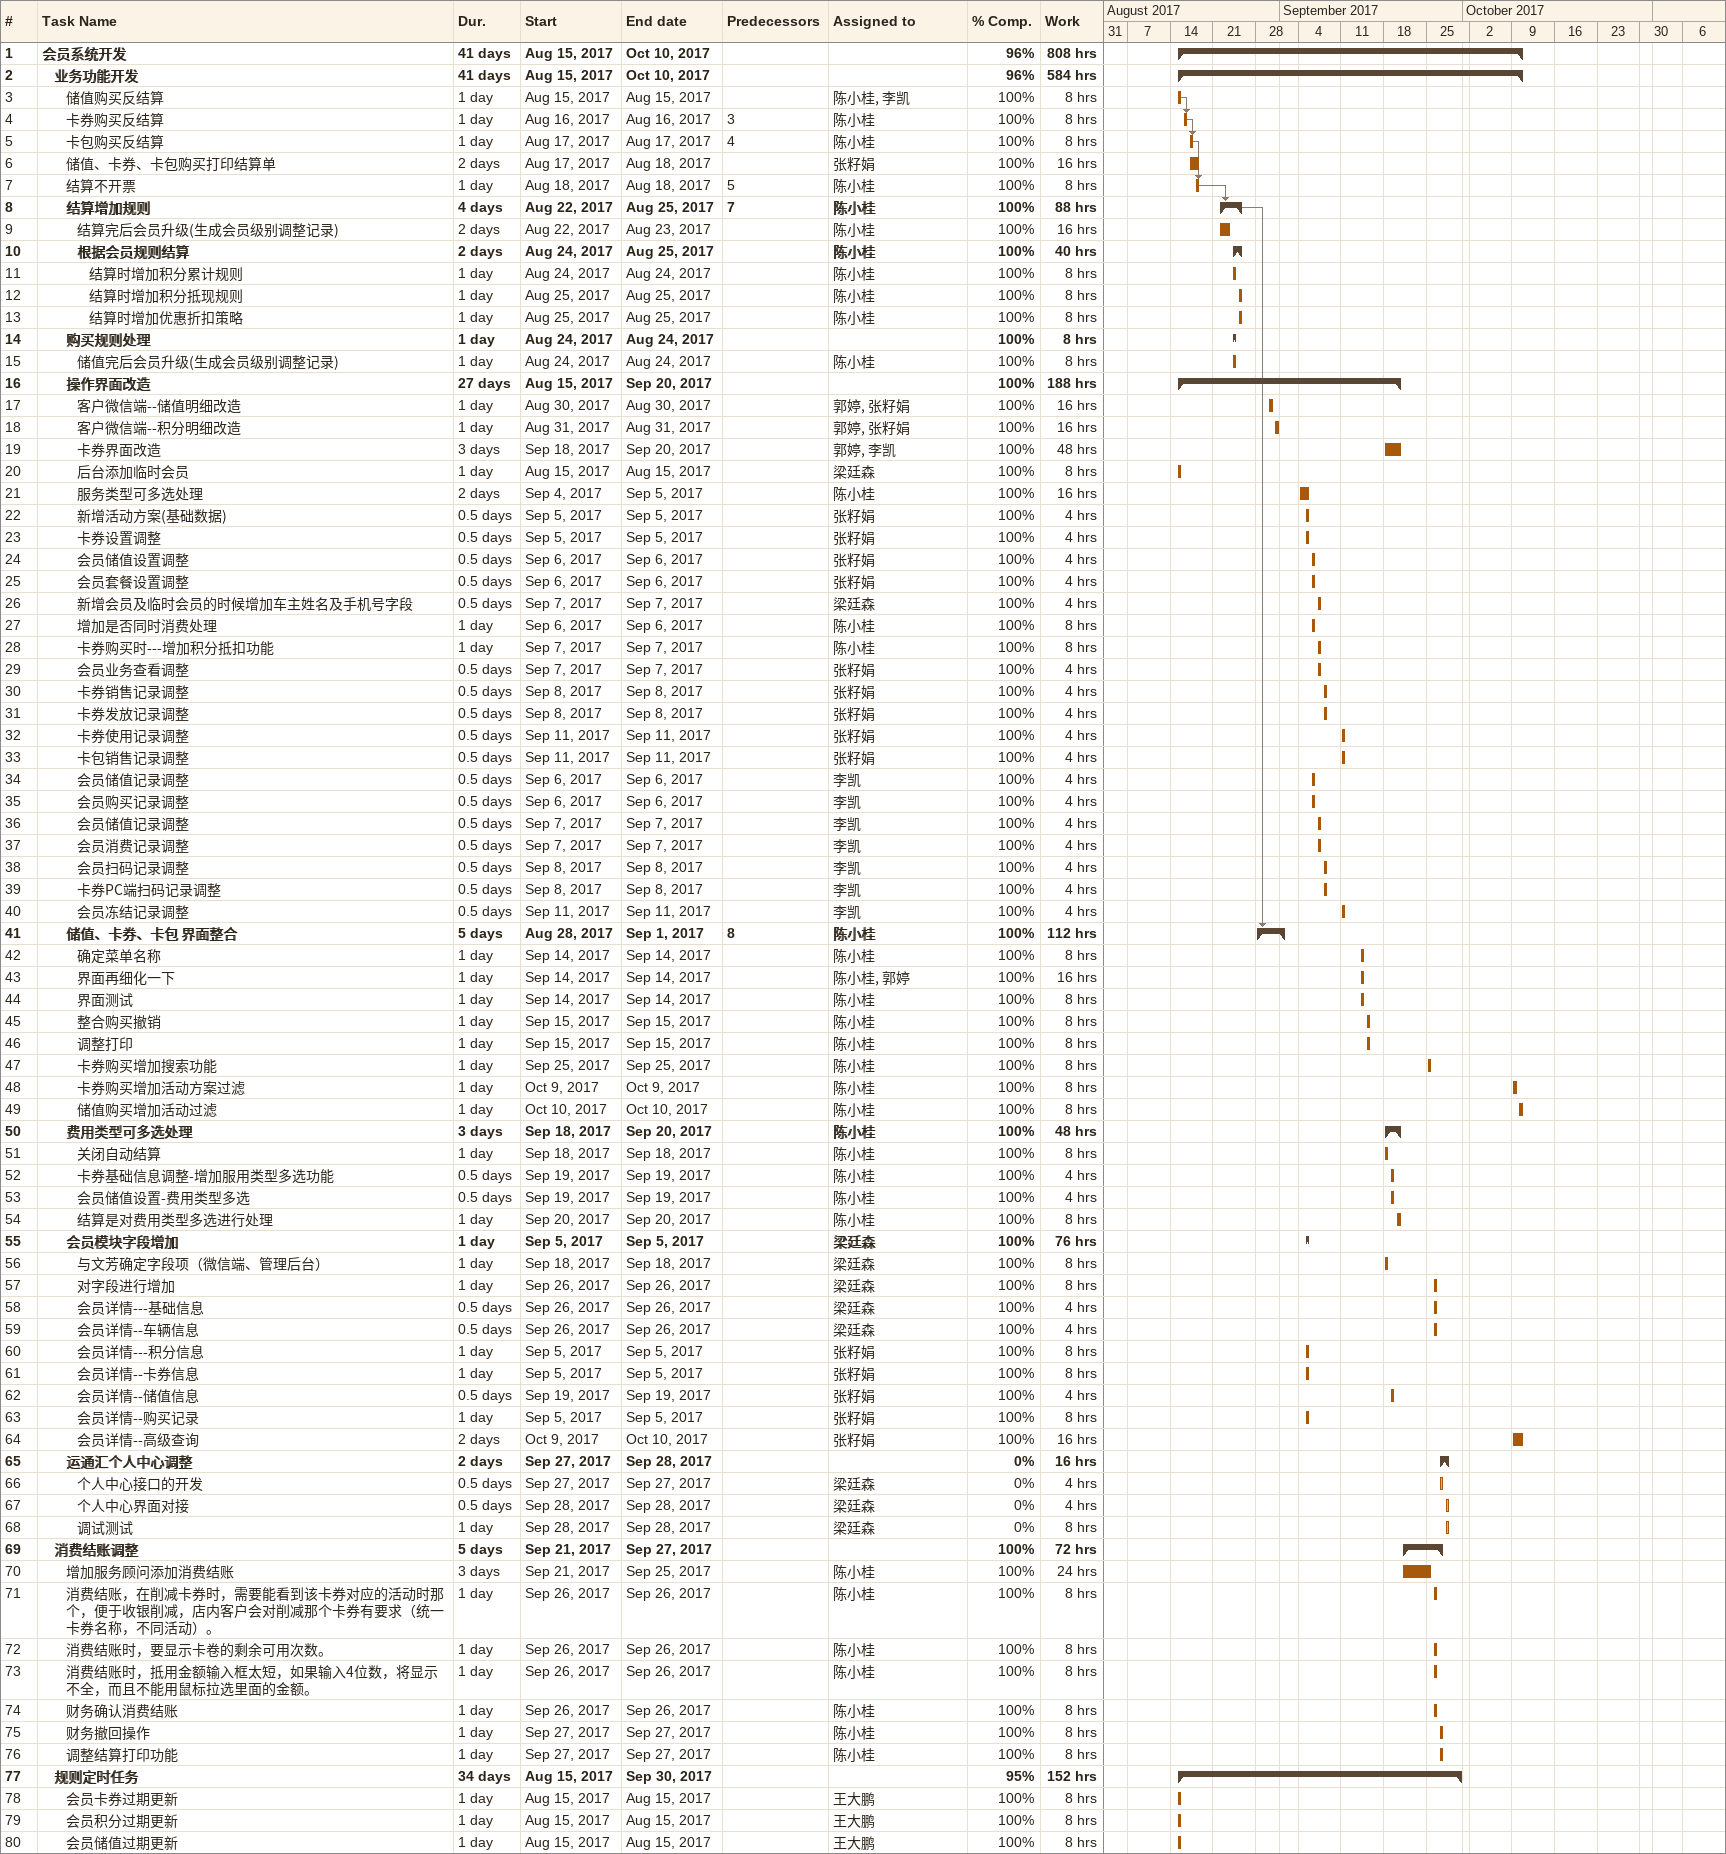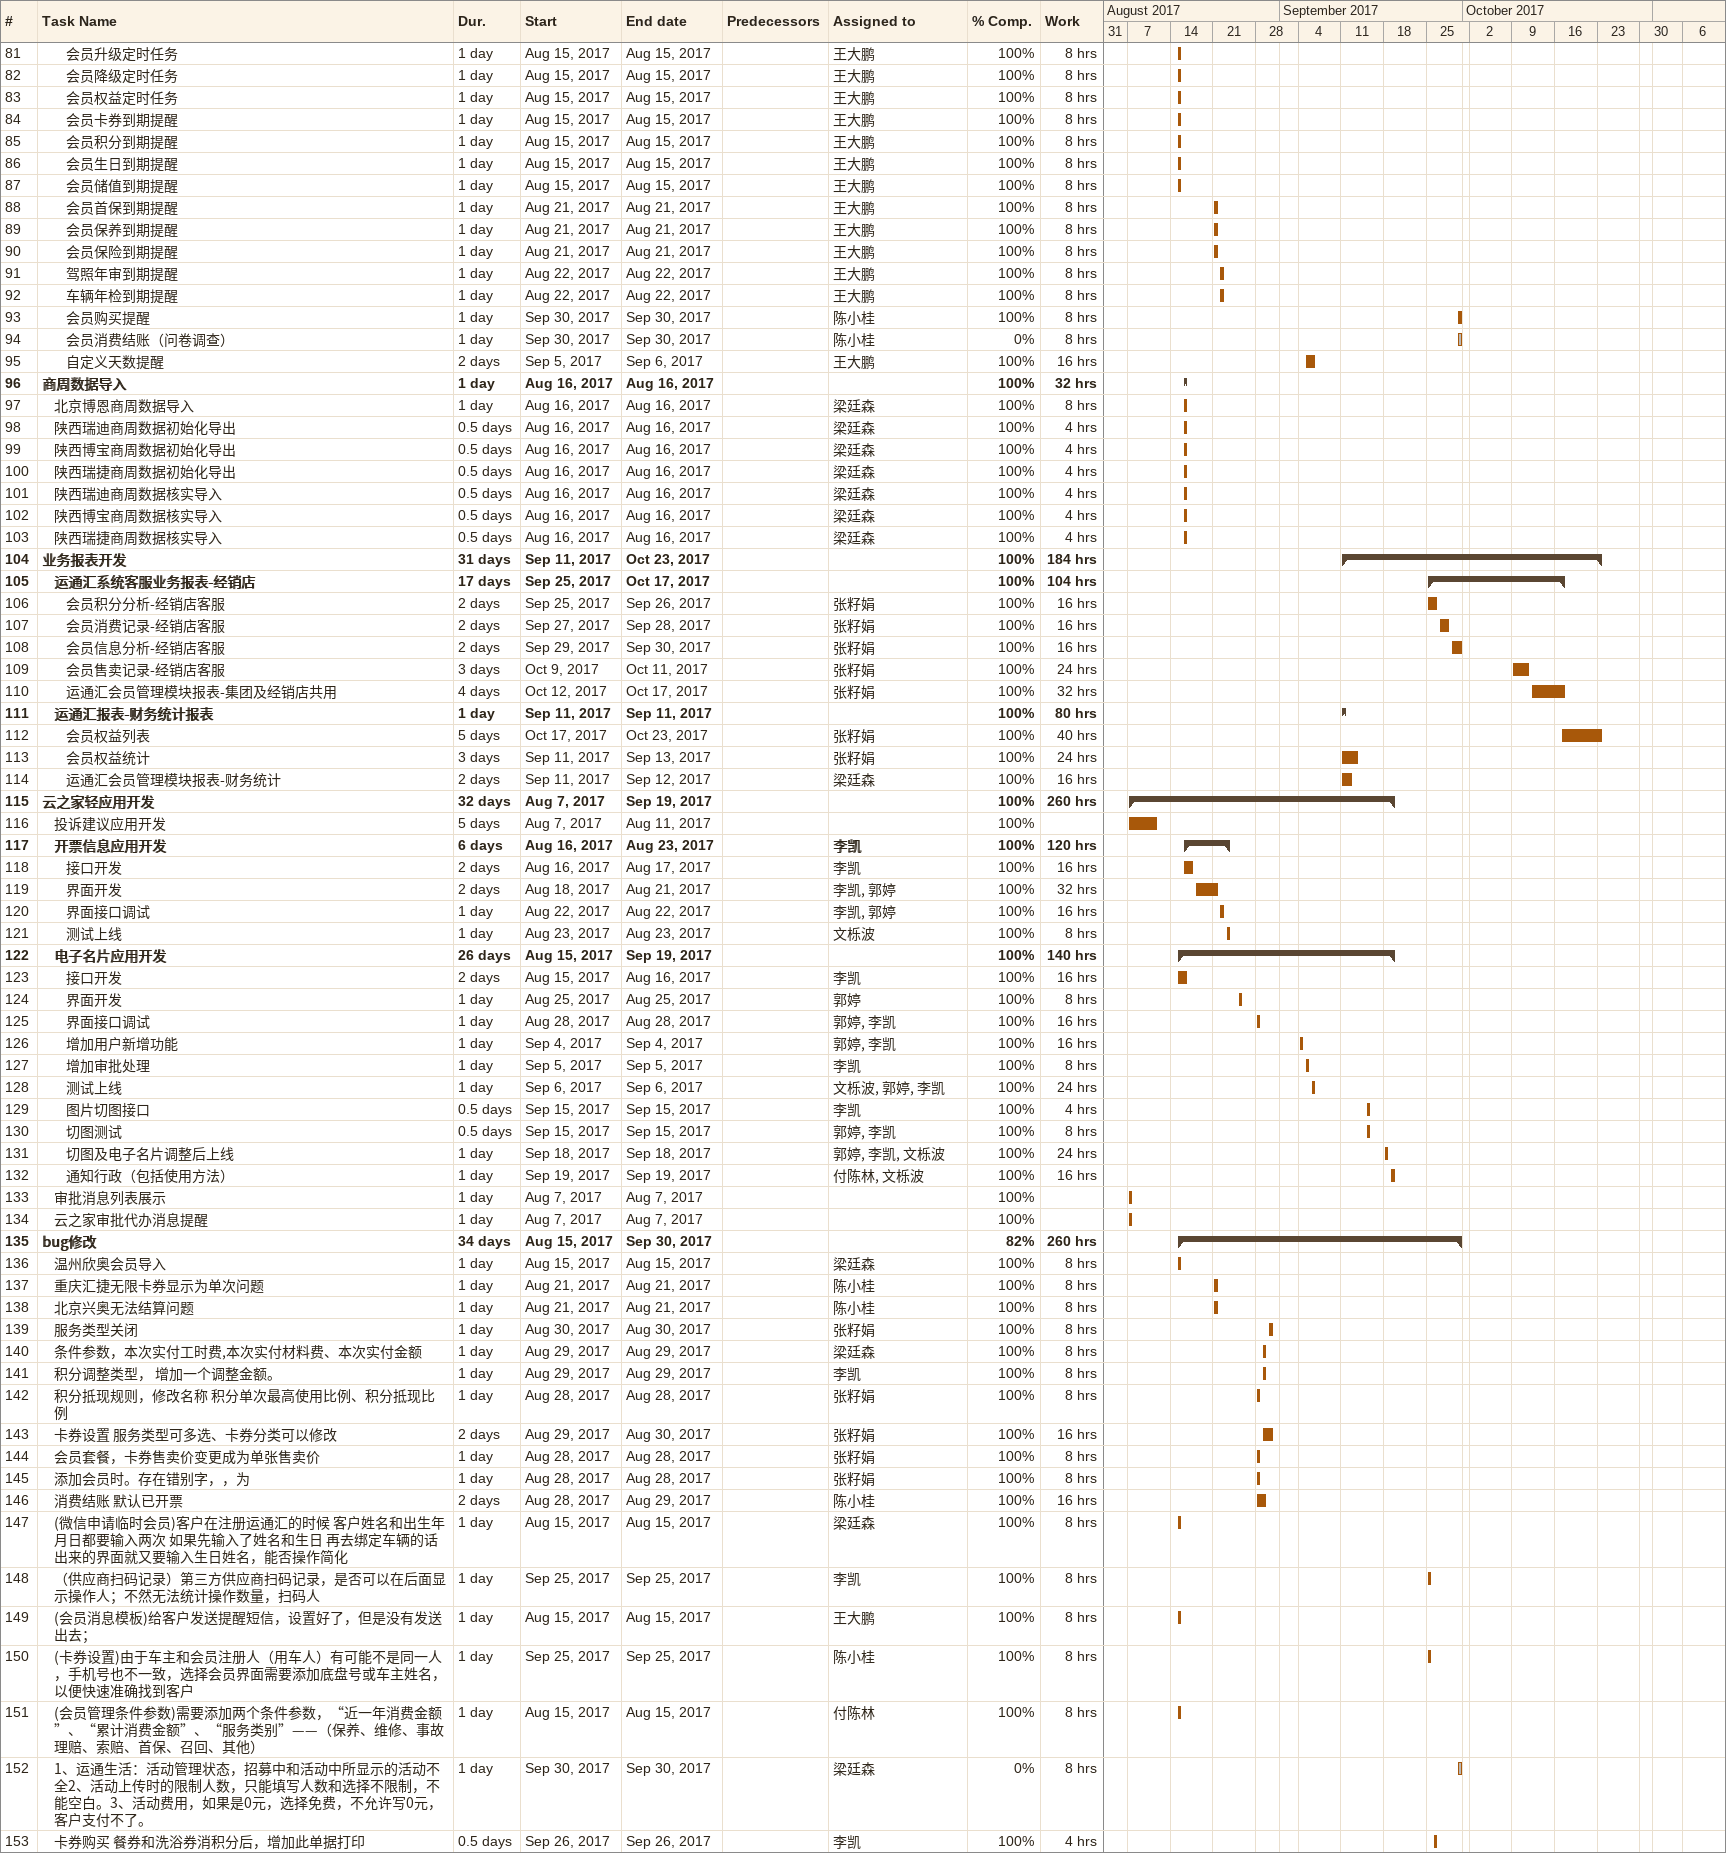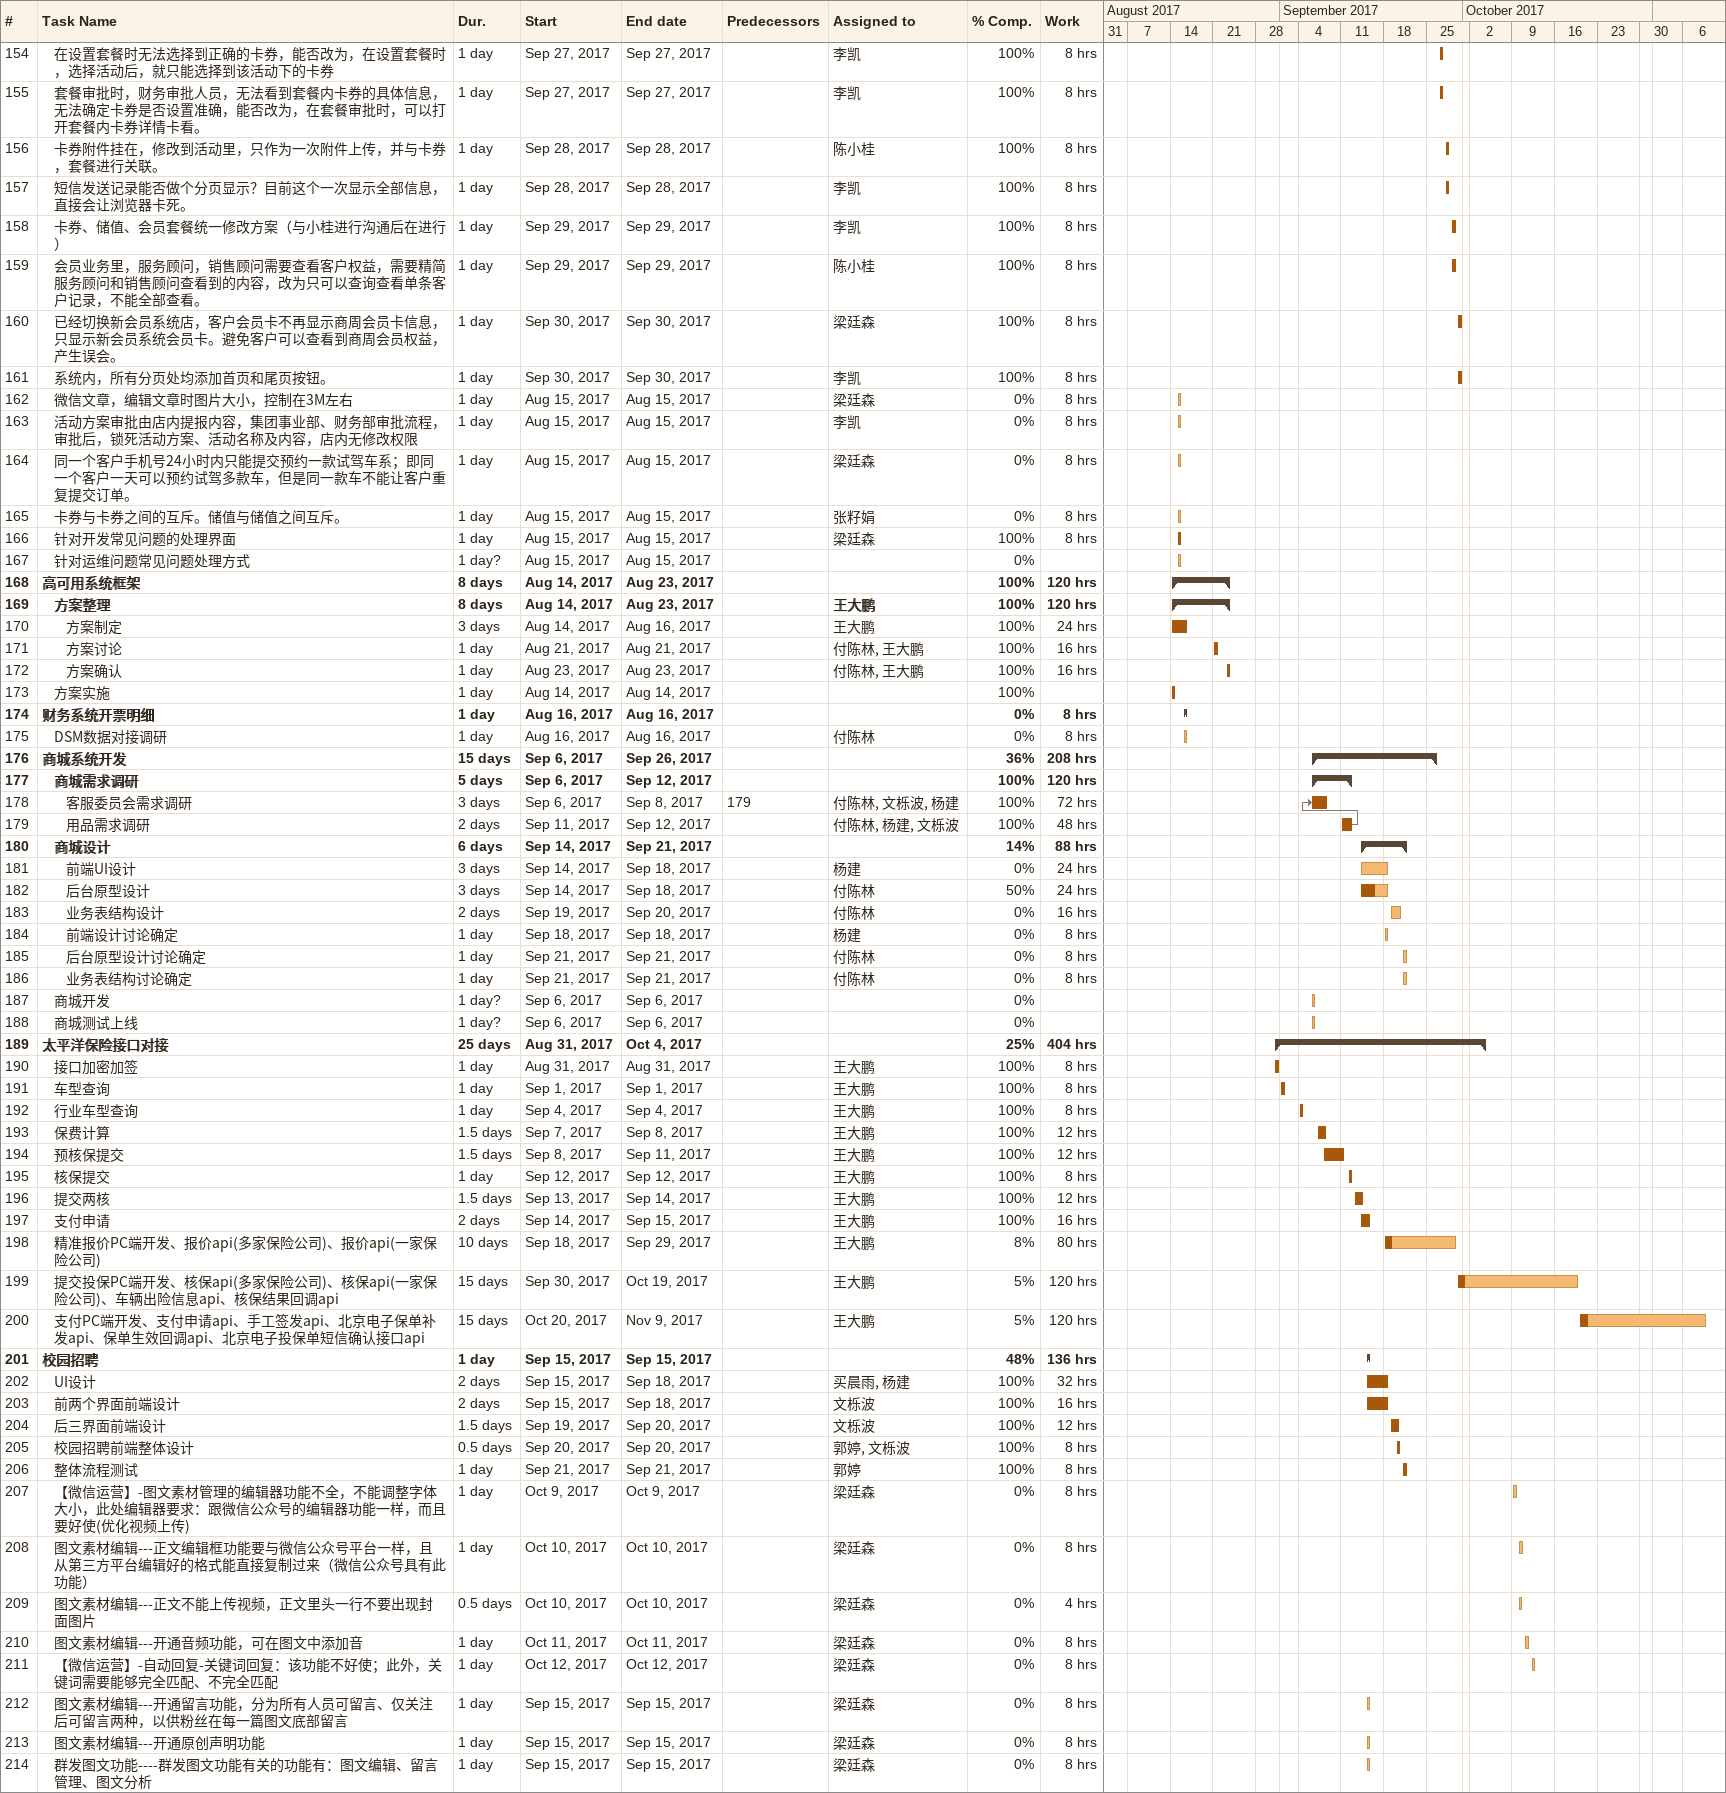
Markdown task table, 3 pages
| ID | Level | Task | Duration | Start | Finish | Predecessors | Resources | % complete | Work (h) |
|---|---|---|---|---|---|---|---|---|---|
| 1 | 1 | **会员系统开发** | 41d | 2017-08-15 | 2017-10-10 |  |  | 96 | 808 |
| 2 | 2 | **业务功能开发** | 41d | 2017-08-15 | 2017-10-10 |  |  | 96 | 584 |
| 3 | 3 | 储值购买反结算 | 1d | 2017-08-15 | 2017-08-15 |  | 陈小桂, 李凯 | 100 | 8 |
| 4 | 3 | 卡券购买反结算 | 1d | 2017-08-16 | 2017-08-16 | 3 | 陈小桂 | 100 | 8 |
| 5 | 3 | 卡包购买反结算 | 1d | 2017-08-17 | 2017-08-17 | 4 | 陈小桂 | 100 | 8 |
| 6 | 3 | 储值、卡券、卡包购买打印结算单 | 2d | 2017-08-17 | 2017-08-18 |  | 张籽娟 | 100 | 16 |
| 7 | 3 | 结算不开票 | 1d | 2017-08-18 | 2017-08-18 | 5 | 陈小桂 | 100 | 8 |
| 8 | 3 | **结算增加规则** | 4d | 2017-08-22 | 2017-08-25 | 7 | 陈小桂 | 100 | 88 |
| 9 | 4 | 结算完后会员升级(生成会员级别调整记录) | 2d | 2017-08-22 | 2017-08-23 |  | 陈小桂 | 100 | 16 |
| 10 | 4 | **根据会员规则结算** | 2d | 2017-08-24 | 2017-08-25 |  | 陈小桂 | 100 | 40 |
| 11 | 5 | 结算时增加积分累计规则 | 1d | 2017-08-24 | 2017-08-24 |  | 陈小桂 | 100 | 8 |
| 12 | 5 | 结算时增加积分抵现规则 | 1d | 2017-08-25 | 2017-08-25 |  | 陈小桂 | 100 | 8 |
| 13 | 5 | 结算时增加优惠折扣策略 | 1d | 2017-08-25 | 2017-08-25 |  | 陈小桂 | 100 | 8 |
| 14 | 3 | **购买规则处理** | 1d | 2017-08-24 | 2017-08-24 |  |  | 100 | 8 |
| 15 | 4 | 储值完后会员升级(生成会员级别调整记录) | 1d | 2017-08-24 | 2017-08-24 |  | 陈小桂 | 100 | 8 |
| 16 | 3 | **操作界面改造** | 27d | 2017-08-15 | 2017-09-20 |  |  | 100 | 188 |
| 17 | 4 | 客户微信端--储值明细改造 | 1d | 2017-08-30 | 2017-08-30 |  | 郭婷, 张籽娟 | 100 | 16 |
| 18 | 4 | 客户微信端--积分明细改造 | 1d | 2017-08-31 | 2017-08-31 |  | 郭婷, 张籽娟 | 100 | 16 |
| 19 | 4 | 卡券界面改造 | 3d | 2017-09-18 | 2017-09-20 |  | 郭婷, 李凯 | 100 | 48 |
| 20 | 4 | 后台添加临时会员 | 1d | 2017-08-15 | 2017-08-15 |  | 梁廷森 | 100 | 8 |
| 21 | 4 | 服务类型可多选处理 | 2d | 2017-09-04 | 2017-09-05 |  | 陈小桂 | 100 | 16 |
| 22 | 4 | 新增活动方案(基础数据) | 0.5d | 2017-09-05 | 2017-09-05 |  | 张籽娟 | 100 | 4 |
| 23 | 4 | 卡券设置调整 | 0.5d | 2017-09-05 | 2017-09-05 |  | 张籽娟 | 100 | 4 |
| 24 | 4 | 会员储值设置调整 | 0.5d | 2017-09-06 | 2017-09-06 |  | 张籽娟 | 100 | 4 |
| 25 | 4 | 会员套餐设置调整 | 0.5d | 2017-09-06 | 2017-09-06 |  | 张籽娟 | 100 | 4 |
| 26 | 4 | 新增会员及临时会员的时候增加车主姓名及手机号字段 | 0.5d | 2017-09-07 | 2017-09-07 |  | 梁廷森 | 100 | 4 |
| 27 | 4 | 增加是否同时消费处理 | 1d | 2017-09-06 | 2017-09-06 |  | 陈小桂 | 100 | 8 |
| 28 | 4 | 卡券购买时---增加积分抵扣功能 | 1d | 2017-09-07 | 2017-09-07 |  | 陈小桂 | 100 | 8 |
| 29 | 4 | 会员业务查看调整 | 0.5d | 2017-09-07 | 2017-09-07 |  | 张籽娟 | 100 | 4 |
| 30 | 4 | 卡券销售记录调整 | 0.5d | 2017-09-08 | 2017-09-08 |  | 张籽娟 | 100 | 4 |
| 31 | 4 | 卡券发放记录调整 | 0.5d | 2017-09-08 | 2017-09-08 |  | 张籽娟 | 100 | 4 |
| 32 | 4 | 卡券使用记录调整 | 0.5d | 2017-09-11 | 2017-09-11 |  | 张籽娟 | 100 | 4 |
| 33 | 4 | 卡包销售记录调整 | 0.5d | 2017-09-11 | 2017-09-11 |  | 张籽娟 | 100 | 4 |
| 34 | 4 | 会员储值记录调整 | 0.5d | 2017-09-06 | 2017-09-06 |  | 李凯 | 100 | 4 |
| 35 | 4 | 会员购买记录调整 | 0.5d | 2017-09-06 | 2017-09-06 |  | 李凯 | 100 | 4 |
| 36 | 4 | 会员储值记录调整 | 0.5d | 2017-09-07 | 2017-09-07 |  | 李凯 | 100 | 4 |
| 37 | 4 | 会员消费记录调整 | 0.5d | 2017-09-07 | 2017-09-07 |  | 李凯 | 100 | 4 |
| 38 | 4 | 会员扫码记录调整 | 0.5d | 2017-09-08 | 2017-09-08 |  | 李凯 | 100 | 4 |
| 39 | 4 | 卡券PC端扫码记录调整 | 0.5d | 2017-09-08 | 2017-09-08 |  | 李凯 | 100 | 4 |
| 40 | 4 | 会员冻结记录调整 | 0.5d | 2017-09-11 | 2017-09-11 |  | 李凯 | 100 | 4 |
| 41 | 3 | **储值、卡券、卡包 界面整合** | 5d | 2017-08-28 | 2017-09-01 | 8 | 陈小桂 | 100 | 112 |
| 42 | 4 | 确定菜单名称 | 1d | 2017-09-14 | 2017-09-14 |  | 陈小桂 | 100 | 8 |
| 43 | 4 | 界面再细化一下 | 1d | 2017-09-14 | 2017-09-14 |  | 陈小桂, 郭婷 | 100 | 16 |
| 44 | 4 | 界面测试 | 1d | 2017-09-14 | 2017-09-14 |  | 陈小桂 | 100 | 8 |
| 45 | 4 | 整合购买撤销 | 1d | 2017-09-15 | 2017-09-15 |  | 陈小桂 | 100 | 8 |
| 46 | 4 | 调整打印 | 1d | 2017-09-15 | 2017-09-15 |  | 陈小桂 | 100 | 8 |
| 47 | 4 | 卡券购买增加搜索功能 | 1d | 2017-09-25 | 2017-09-25 |  | 陈小桂 | 100 | 8 |
| 48 | 4 | 卡券购买增加活动方案过滤 | 1d | 2017-10-09 | 2017-10-09 |  | 陈小桂 | 100 | 8 |
| 49 | 4 | 储值购买增加活动过滤 | 1d | 2017-10-10 | 2017-10-10 |  | 陈小桂 | 100 | 8 |
| 50 | 3 | **费用类型可多选处理** | 3d | 2017-09-18 | 2017-09-20 |  | 陈小桂 | 100 | 48 |
| 51 | 4 | 关闭自动结算 | 1d | 2017-09-18 | 2017-09-18 |  | 陈小桂 | 100 | 8 |
| 52 | 4 | 卡券基础信息调整-增加服用类型多选功能 | 0.5d | 2017-09-19 | 2017-09-19 |  | 陈小桂 | 100 | 4 |
| 53 | 4 | 会员储值设置-费用类型多选 | 0.5d | 2017-09-19 | 2017-09-19 |  | 陈小桂 | 100 | 4 |
| 54 | 4 | 结算是对费用类型多选进行处理 | 1d | 2017-09-20 | 2017-09-20 |  | 陈小桂 | 100 | 8 |
| 55 | 3 | **会员模块字段增加** | 1d | 2017-09-05 | 2017-09-05 |  | 梁廷森 | 100 | 76 |
| 56 | 4 | 与文芳确定字段项（微信端、管理后台） | 1d | 2017-09-18 | 2017-09-18 |  | 梁廷森 | 100 | 8 |
| 57 | 4 | 对字段进行增加 | 1d | 2017-09-26 | 2017-09-26 |  | 梁廷森 | 100 | 8 |
| 58 | 4 | 会员详情---基础信息 | 0.5d | 2017-09-26 | 2017-09-26 |  | 梁廷森 | 100 | 4 |
| 59 | 4 | 会员详情--车辆信息 | 0.5d | 2017-09-26 | 2017-09-26 |  | 梁廷森 | 100 | 4 |
| 60 | 4 | 会员详情---积分信息 | 1d | 2017-09-05 | 2017-09-05 |  | 张籽娟 | 100 | 8 |
| 61 | 4 | 会员详情--卡券信息 | 1d | 2017-09-05 | 2017-09-05 |  | 张籽娟 | 100 | 8 |
| 62 | 4 | 会员详情--储值信息 | 0.5d | 2017-09-19 | 2017-09-19 |  | 张籽娟 | 100 | 4 |
| 63 | 4 | 会员详情--购买记录 | 1d | 2017-09-05 | 2017-09-05 |  | 张籽娟 | 100 | 8 |
| 64 | 4 | 会员详情--高级查询 | 2d | 2017-10-09 | 2017-10-10 |  | 张籽娟 | 100 | 16 |
| 65 | 3 | **运通汇个人中心调整** | 2d | 2017-09-27 | 2017-09-28 |  |  | 0 | 16 |
| 66 | 4 | 个人中心接口的开发 | 0.5d | 2017-09-27 | 2017-09-27 |  | 梁廷森 | 0 | 4 |
| 67 | 4 | 个人中心界面对接 | 0.5d | 2017-09-28 | 2017-09-28 |  | 梁廷森 | 0 | 4 |
| 68 | 4 | 调试测试 | 1d | 2017-09-28 | 2017-09-28 |  | 梁廷森 | 0 | 8 |
| 69 | 2 | **消费结账调整** | 5d | 2017-09-21 | 2017-09-27 |  |  | 100 | 72 |
| 70 | 3 | 增加服务顾问添加消费结账 | 3d | 2017-09-21 | 2017-09-25 |  | 陈小桂 | 100 | 24 |
| 71 | 3 | 消费结账，在削减卡券时，需要能看到该卡券对应的活动时那个，便于收银削减，店内客户会对削减那个卡券有要求（统一卡券名称，不同活动）。 | 1d | 2017-09-26 | 2017-09-26 |  | 陈小桂 | 100 | 8 |
| 72 | 3 | 消费结账时，要显示卡卷的剩余可用次数。 | 1d | 2017-09-26 | 2017-09-26 |  | 陈小桂 | 100 | 8 |
| 73 | 3 | 消费结账时，抵用金额输入框太短，如果输入4位数，将显示不全，而且不能用鼠标拉选里面的金额。 | 1d | 2017-09-26 | 2017-09-26 |  | 陈小桂 | 100 | 8 |
| 74 | 3 | 财务确认消费结账 | 1d | 2017-09-26 | 2017-09-26 |  | 陈小桂 | 100 | 8 |
| 75 | 3 | 财务撤回操作 | 1d | 2017-09-27 | 2017-09-27 |  | 陈小桂 | 100 | 8 |
| 76 | 3 | 调整结算打印功能 | 1d | 2017-09-27 | 2017-09-27 |  | 陈小桂 | 100 | 8 |
| 77 | 2 | **规则定时任务** | 34d | 2017-08-15 | 2017-09-30 |  |  | 95 | 152 |
| 78 | 3 | 会员卡券过期更新 | 1d | 2017-08-15 | 2017-08-15 |  | 王大鹏 | 100 | 8 |
| 79 | 3 | 会员积分过期更新 | 1d | 2017-08-15 | 2017-08-15 |  | 王大鹏 | 100 | 8 |
| 80 | 3 | 会员储值过期更新 | 1d | 2017-08-15 | 2017-08-15 |  | 王大鹏 | 100 | 8 |
| 81 | 3 | 会员升级定时任务 | 1d | 2017-08-15 | 2017-08-15 |  | 王大鹏 | 100 | 8 |
| 82 | 3 | 会员降级定时任务 | 1d | 2017-08-15 | 2017-08-15 |  | 王大鹏 | 100 | 8 |
| 83 | 3 | 会员权益定时任务 | 1d | 2017-08-15 | 2017-08-15 |  | 王大鹏 | 100 | 8 |
| 84 | 3 | 会员卡券到期提醒 | 1d | 2017-08-15 | 2017-08-15 |  | 王大鹏 | 100 | 8 |
| 85 | 3 | 会员积分到期提醒 | 1d | 2017-08-15 | 2017-08-15 |  | 王大鹏 | 100 | 8 |
| 86 | 3 | 会员生日到期提醒 | 1d | 2017-08-15 | 2017-08-15 |  | 王大鹏 | 100 | 8 |
| 87 | 3 | 会员储值到期提醒 | 1d | 2017-08-15 | 2017-08-15 |  | 王大鹏 | 100 | 8 |
| 88 | 3 | 会员首保到期提醒 | 1d | 2017-08-21 | 2017-08-21 |  | 王大鹏 | 100 | 8 |
| 89 | 3 | 会员保养到期提醒 | 1d | 2017-08-21 | 2017-08-21 |  | 王大鹏 | 100 | 8 |
| 90 | 3 | 会员保险到期提醒 | 1d | 2017-08-21 | 2017-08-21 |  | 王大鹏 | 100 | 8 |
| 91 | 3 | 驾照年审到期提醒 | 1d | 2017-08-22 | 2017-08-22 |  | 王大鹏 | 100 | 8 |
| 92 | 3 | 车辆年检到期提醒 | 1d | 2017-08-22 | 2017-08-22 |  | 王大鹏 | 100 | 8 |
| 93 | 3 | 会员购买提醒 | 1d | 2017-09-30 | 2017-09-30 |  | 陈小桂 | 100 | 8 |
| 94 | 3 | 会员消费结账（问卷调查） | 1d | 2017-09-30 | 2017-09-30 |  | 陈小桂 | 0 | 8 |
| 95 | 3 | 自定义天数提醒 | 2d | 2017-09-05 | 2017-09-06 |  | 王大鹏 | 100 | 16 |
| 96 | 1 | **商周数据导入** | 1d | 2017-08-16 | 2017-08-16 |  |  | 100 | 32 |
| 97 | 2 | 北京博恩商周数据导入 | 1d | 2017-08-16 | 2017-08-16 |  | 梁廷森 | 100 | 8 |
| 98 | 2 | 陕西瑞迪商周数据初始化导出 | 0.5d | 2017-08-16 | 2017-08-16 |  | 梁廷森 | 100 | 4 |
| 99 | 2 | 陕西博宝商周数据初始化导出 | 0.5d | 2017-08-16 | 2017-08-16 |  | 梁廷森 | 100 | 4 |
| 100 | 2 | 陕西瑞捷商周数据初始化导出 | 0.5d | 2017-08-16 | 2017-08-16 |  | 梁廷森 | 100 | 4 |
| 101 | 2 | 陕西瑞迪商周数据核实导入 | 0.5d | 2017-08-16 | 2017-08-16 |  | 梁廷森 | 100 | 4 |
| 102 | 2 | 陕西博宝商周数据核实导入 | 0.5d | 2017-08-16 | 2017-08-16 |  | 梁廷森 | 100 | 4 |
| 103 | 2 | 陕西瑞捷商周数据核实导入 | 0.5d | 2017-08-16 | 2017-08-16 |  | 梁廷森 | 100 | 4 |
| 104 | 1 | **业务报表开发** | 31d | 2017-09-11 | 2017-10-23 |  |  | 100 | 184 |
| 105 | 2 | **运通汇系统客服业务报表-经销店** | 17d | 2017-09-25 | 2017-10-17 |  |  | 100 | 104 |
| 106 | 3 | 会员积分分析-经销店客服 | 2d | 2017-09-25 | 2017-09-26 |  | 张籽娟 | 100 | 16 |
| 107 | 3 | 会员消费记录-经销店客服 | 2d | 2017-09-27 | 2017-09-28 |  | 张籽娟 | 100 | 16 |
| 108 | 3 | 会员信息分析-经销店客服 | 2d | 2017-09-29 | 2017-09-30 |  | 张籽娟 | 100 | 16 |
| 109 | 3 | 会员售卖记录-经销店客服 | 3d | 2017-10-09 | 2017-10-11 |  | 张籽娟 | 100 | 24 |
| 110 | 3 | 运通汇会员管理模块报表-集团及经销店共用 | 4d | 2017-10-12 | 2017-10-17 |  | 张籽娟 | 100 | 32 |
| 111 | 2 | **运通汇报表-财务统计报表** | 1d | 2017-09-11 | 2017-09-11 |  |  | 100 | 80 |
| 112 | 3 | 会员权益列表 | 5d | 2017-10-17 | 2017-10-23 |  | 张籽娟 | 100 | 40 |
| 113 | 3 | 会员权益统计 | 3d | 2017-09-11 | 2017-09-13 |  | 张籽娟 | 100 | 24 |
| 114 | 3 | 运通汇会员管理模块报表-财务统计 | 2d | 2017-09-11 | 2017-09-12 |  | 梁廷森 | 100 | 16 |
| 115 | 1 | **云之家轻应用开发** | 32d | 2017-08-07 | 2017-09-19 |  |  | 100 | 260 |
| 116 | 2 | 投诉建议应用开发 | 5d | 2017-08-07 | 2017-08-11 |  |  | 100 |  |
| 117 | 2 | **开票信息应用开发** | 6d | 2017-08-16 | 2017-08-23 |  | 李凯 | 100 | 120 |
| 118 | 3 | 接口开发 | 2d | 2017-08-16 | 2017-08-17 |  | 李凯 | 100 | 16 |
| 119 | 3 | 界面开发 | 2d | 2017-08-18 | 2017-08-21 |  | 李凯, 郭婷 | 100 | 32 |
| 120 | 3 | 界面接口调试 | 1d | 2017-08-22 | 2017-08-22 |  | 李凯, 郭婷 | 100 | 16 |
| 121 | 3 | 测试上线 | 1d | 2017-08-23 | 2017-08-23 |  | 文栎波 | 100 | 8 |
| 122 | 2 | **电子名片应用开发** | 26d | 2017-08-15 | 2017-09-19 |  |  | 100 | 140 |
| 123 | 3 | 接口开发 | 2d | 2017-08-15 | 2017-08-16 |  | 李凯 | 100 | 16 |
| 124 | 3 | 界面开发 | 1d | 2017-08-25 | 2017-08-25 |  | 郭婷 | 100 | 8 |
| 125 | 3 | 界面接口调试 | 1d | 2017-08-28 | 2017-08-28 |  | 郭婷, 李凯 | 100 | 16 |
| 126 | 3 | 增加用户新增功能 | 1d | 2017-09-04 | 2017-09-04 |  | 郭婷, 李凯 | 100 | 16 |
| 127 | 3 | 增加审批处理 | 1d | 2017-09-05 | 2017-09-05 |  | 李凯 | 100 | 8 |
| 128 | 3 | 测试上线 | 1d | 2017-09-06 | 2017-09-06 |  | 文栎波, 郭婷, 李凯 | 100 | 24 |
| 129 | 3 | 图片切图接口 | 0.5d | 2017-09-15 | 2017-09-15 |  | 李凯 | 100 | 4 |
| 130 | 3 | 切图测试 | 0.5d | 2017-09-15 | 2017-09-15 |  | 郭婷, 李凯 | 100 | 8 |
| 131 | 3 | 切图及电子名片调整后上线 | 1d | 2017-09-18 | 2017-09-18 |  | 郭婷, 李凯, 文栎波 | 100 | 24 |
| 132 | 3 | 通知行政（包括使用方法） | 1d | 2017-09-19 | 2017-09-19 |  | 付陈林, 文栎波 | 100 | 16 |
| 133 | 2 | 审批消息列表展示 | 1d | 2017-08-07 | 2017-08-07 |  |  | 100 |  |
| 134 | 2 | 云之家审批代办消息提醒 | 1d | 2017-08-07 | 2017-08-07 |  |  | 100 |  |
| 135 | 1 | **bug修改** | 34d | 2017-08-15 | 2017-09-30 |  |  | 82 | 260 |
| 136 | 2 | 温州欣奥会员导入 | 1d | 2017-08-15 | 2017-08-15 |  | 梁廷森 | 100 | 8 |
| 137 | 2 | 重庆汇捷无限卡券显示为单次问题 | 1d | 2017-08-21 | 2017-08-21 |  | 陈小桂 | 100 | 8 |
| 138 | 2 | 北京兴奥无法结算问题 | 1d | 2017-08-21 | 2017-08-21 |  | 陈小桂 | 100 | 8 |
| 139 | 2 | 服务类型关闭 | 1d | 2017-08-30 | 2017-08-30 |  | 张籽娟 | 100 | 8 |
| 140 | 2 | 条件参数，本次实付工时费,本次实付材料费、本次实付金额 | 1d | 2017-08-29 | 2017-08-29 |  | 梁廷森 | 100 | 8 |
| 141 | 2 | 积分调整类型， 增加一个调整金额。 | 1d | 2017-08-29 | 2017-08-29 |  | 李凯 | 100 | 8 |
| 142 | 2 | 积分抵现规则，修改名称 积分单次最高使用比例、积分抵现比例 | 1d | 2017-08-28 | 2017-08-28 |  | 张籽娟 | 100 | 8 |
| 143 | 2 | 卡券设置 服务类型可多选、卡券分类可以修改 | 2d | 2017-08-29 | 2017-08-30 |  | 张籽娟 | 100 | 16 |
| 144 | 2 | 会员套餐，卡券售卖价变更成为单张售卖价 | 1d | 2017-08-28 | 2017-08-28 |  | 张籽娟 | 100 | 8 |
| 145 | 2 | 添加会员时。存在错别字，，为 | 1d | 2017-08-28 | 2017-08-28 |  | 张籽娟 | 100 | 8 |
| 146 | 2 | 消费结账 默认已开票 | 2d | 2017-08-28 | 2017-08-29 |  | 陈小桂 | 100 | 16 |
| 147 | 2 | (微信申请临时会员)客户在注册运通汇的时候 客户姓名和出生年月日都要输入两次 如果先输入了姓名和生日 再去绑定车辆的话 出来的界面就又要输入生日姓名，能否操作简化 | 1d | 2017-08-15 | 2017-08-15 |  | 梁廷森 | 100 | 8 |
| 148 | 2 | （供应商扫码记录）第三方供应商扫码记录，是否可以在后面显示操作人；不然无法统计操作数量，扫码人 | 1d | 2017-09-25 | 2017-09-25 |  | 李凯 | 100 | 8 |
| 149 | 2 | (会员消息模板)给客户发送提醒短信，设置好了，但是没有发送出去； | 1d | 2017-08-15 | 2017-08-15 |  | 王大鹏 | 100 | 8 |
| 150 | 2 | (卡券设置)由于车主和会员注册人（用车人）有可能不是同一人，手机号也不一致，选择会员界面需要添加底盘号或车主姓名，以便快速准确找到客户 | 1d | 2017-09-25 | 2017-09-25 |  | 陈小桂 | 100 | 8 |
| 151 | 2 | (会员管理条件参数)需要添加两个条件参数，“近一年消费金额”、“累计消费金额”、“服务类别”——（保养、维修、事故理赔、索赔、首保、召回、其他） | 1d | 2017-08-15 | 2017-08-15 |  | 付陈林 | 100 | 8 |
| 152 | 2 | 1、运通生活：活动管理状态，招募中和活动中所显示的活动不全2、活动上传时的限制人数，只能填写人数和选择不限制，不能空白。3、活动费用，如果是0元，选择免费，不允许写0元，客户支付不了。 | 1d | 2017-09-30 | 2017-09-30 |  | 梁廷森 | 0 | 8 |
| 153 | 2 | 卡券购买 餐券和洗浴券消积分后，增加此单据打印 | 0.5d | 2017-09-26 | 2017-09-26 |  | 李凯 | 100 | 4 |
| 154 | 2 | 在设置套餐时无法选择到正确的卡券，能否改为，在设置套餐时，选择活动后，就只能选择到该活动下的卡券 | 1d | 2017-09-27 | 2017-09-27 |  | 李凯 | 100 | 8 |
| 155 | 2 | 套餐审批时，财务审批人员，无法看到套餐内卡券的具体信息，无法确定卡券是否设置准确，能否改为，在套餐审批时，可以打开套餐内卡券详情卡看。 | 1d | 2017-09-27 | 2017-09-27 |  | 李凯 | 100 | 8 |
| 156 | 2 | 卡券附件挂在，修改到活动里，只作为一次附件上传，并与卡券，套餐进行关联。 | 1d | 2017-09-28 | 2017-09-28 |  | 陈小桂 | 100 | 8 |
| 157 | 2 | 短信发送记录能否做个分页显示？目前这个一次显示全部信息，直接会让浏览器卡死。 | 1d | 2017-09-28 | 2017-09-28 |  | 李凯 | 100 | 8 |
| 158 | 2 | 卡券、储值、会员套餐统一修改方案（与小桂进行沟通后在进行） | 1d | 2017-09-29 | 2017-09-29 |  | 李凯 | 100 | 8 |
| 159 | 2 | 会员业务里，服务顾问，销售顾问需要查看客户权益，需要精简服务顾问和销售顾问查看到的内容，改为只可以查询查看单条客户记录，不能全部查看。 | 1d | 2017-09-29 | 2017-09-29 |  | 陈小桂 | 100 | 8 |
| 160 | 2 | 已经切换新会员系统店，客户会员卡不再显示商周会员卡信息，只显示新会员系统会员卡。避免客户可以查看到商周会员权益，产生误会。 | 1d | 2017-09-30 | 2017-09-30 |  | 梁廷森 | 100 | 8 |
| 161 | 2 | 系统内，所有分页处均添加首页和尾页按钮。 | 1d | 2017-09-30 | 2017-09-30 |  | 李凯 | 100 | 8 |
| 162 | 2 | 微信文章，编辑文章时图片大小，控制在3M左右 | 1d | 2017-08-15 | 2017-08-15 |  | 梁廷森 | 0 | 8 |
| 163 | 2 | 活动方案审批由店内提报内容，集团事业部、财务部审批流程，审批后，锁死活动方案、活动名称及内容，店内无修改权限 | 1d | 2017-08-15 | 2017-08-15 |  | 李凯 | 0 | 8 |
| 164 | 2 | 同一个客户手机号24小时内只能提交预约一款试驾车系；即同一个客户一天可以预约试驾多款车，但是同一款车不能让客户重复提交订单。 | 1d | 2017-08-15 | 2017-08-15 |  | 梁廷森 | 0 | 8 |
| 165 | 2 | 卡券与卡券之间的互斥。储值与储值之间互斥。 | 1d | 2017-08-15 | 2017-08-15 |  | 张籽娟 | 0 | 8 |
| 166 | 2 | 针对开发常见问题的处理界面 | 1d | 2017-08-15 | 2017-08-15 |  | 梁廷森 | 100 | 8 |
| 167 | 2 | 针对运维问题常见问题处理方式 | 1d? | 2017-08-15 | 2017-08-15 |  |  | 0 |  |
| 168 | 1 | **高可用系统框架** | 8d | 2017-08-14 | 2017-08-23 |  |  | 100 | 120 |
| 169 | 2 | **方案整理** | 8d | 2017-08-14 | 2017-08-23 |  | 王大鹏 | 100 | 120 |
| 170 | 3 | 方案制定 | 3d | 2017-08-14 | 2017-08-16 |  | 王大鹏 | 100 | 24 |
| 171 | 3 | 方案讨论 | 1d | 2017-08-21 | 2017-08-21 |  | 付陈林, 王大鹏 | 100 | 16 |
| 172 | 3 | 方案确认 | 1d | 2017-08-23 | 2017-08-23 |  | 付陈林, 王大鹏 | 100 | 16 |
| 173 | 2 | 方案实施 | 1d | 2017-08-14 | 2017-08-14 |  |  | 100 |  |
| 174 | 1 | **财务系统开票明细** | 1d | 2017-08-16 | 2017-08-16 |  |  | 0 | 8 |
| 175 | 2 | DSM数据对接调研 | 1d | 2017-08-16 | 2017-08-16 |  | 付陈林 | 0 | 8 |
| 176 | 1 | **商城系统开发** | 15d | 2017-09-06 | 2017-09-26 |  |  | 36 | 208 |
| 177 | 2 | **商城需求调研** | 5d | 2017-09-06 | 2017-09-12 |  |  | 100 | 120 |
| 178 | 3 | 客服委员会需求调研 | 3d | 2017-09-06 | 2017-09-08 | 179 | 付陈林, 文栎波, 杨建 | 100 | 72 |
| 179 | 3 | 用品需求调研 | 2d | 2017-09-11 | 2017-09-12 |  | 付陈林, 杨建, 文栎波 | 100 | 48 |
| 180 | 2 | **商城设计** | 6d | 2017-09-14 | 2017-09-21 |  |  | 14 | 88 |
| 181 | 3 | 前端UI设计 | 3d | 2017-09-14 | 2017-09-18 |  | 杨建 | 0 | 24 |
| 182 | 3 | 后台原型设计 | 3d | 2017-09-14 | 2017-09-18 |  | 付陈林 | 50 | 24 |
| 183 | 3 | 业务表结构设计 | 2d | 2017-09-19 | 2017-09-20 |  | 付陈林 | 0 | 16 |
| 184 | 3 | 前端设计讨论确定 | 1d | 2017-09-18 | 2017-09-18 |  | 杨建 | 0 | 8 |
| 185 | 3 | 后台原型设计讨论确定 | 1d | 2017-09-21 | 2017-09-21 |  | 付陈林 | 0 | 8 |
| 186 | 3 | 业务表结构讨论确定 | 1d | 2017-09-21 | 2017-09-21 |  | 付陈林 | 0 | 8 |
| 187 | 2 | 商城开发 | 1d? | 2017-09-06 | 2017-09-06 |  |  | 0 |  |
| 188 | 2 | 商城测试上线 | 1d? | 2017-09-06 | 2017-09-06 |  |  | 0 |  |
| 189 | 1 | **太平洋保险接口对接** | 25d | 2017-08-31 | 2017-10-04 |  |  | 25 | 404 |
| 190 | 2 | 接口加密加签 | 1d | 2017-08-31 | 2017-08-31 |  | 王大鹏 | 100 | 8 |
| 191 | 2 | 车型查询 | 1d | 2017-09-01 | 2017-09-01 |  | 王大鹏 | 100 | 8 |
| 192 | 2 | 行业车型查询 | 1d | 2017-09-04 | 2017-09-04 |  | 王大鹏 | 100 | 8 |
| 193 | 2 | 保费计算 | 1.5d | 2017-09-07 | 2017-09-08 |  | 王大鹏 | 100 | 12 |
| 194 | 2 | 预核保提交 | 1.5d | 2017-09-08 | 2017-09-11 |  | 王大鹏 | 100 | 12 |
| 195 | 2 | 核保提交 | 1d | 2017-09-12 | 2017-09-12 |  | 王大鹏 | 100 | 8 |
| 196 | 2 | 提交两核 | 1.5d | 2017-09-13 | 2017-09-14 |  | 王大鹏 | 100 | 12 |
| 197 | 2 | 支付申请 | 2d | 2017-09-14 | 2017-09-15 |  | 王大鹏 | 100 | 16 |
| 198 | 2 | 精准报价PC端开发、报价api(多家保险公司)、报价api(一家保险公司) | 10d | 2017-09-18 | 2017-09-29 |  | 王大鹏 | 8 | 80 |
| 199 | 2 | 提交投保PC端开发、核保api(多家保险公司)、核保api(一家保险公司)、车辆出险信息api、核保结果回调api | 15d | 2017-09-30 | 2017-10-19 |  | 王大鹏 | 5 | 120 |
| 200 | 2 | 支付PC端开发、支付申请api、手工签发api、北京电子保单补发api、保单生效回调api、北京电子投保单短信确认接口api | 15d | 2017-10-20 | 2017-11-09 |  | 王大鹏 | 5 | 120 |
| 201 | 1 | **校园招聘** | 1d | 2017-09-15 | 2017-09-15 |  |  | 48 | 136 |
| 202 | 2 | UI设计 | 2d | 2017-09-15 | 2017-09-18 |  | 买晨雨, 杨建 | 100 | 32 |
| 203 | 2 | 前两个界面前端设计 | 2d | 2017-09-15 | 2017-09-18 |  | 文栎波 | 100 | 16 |
| 204 | 2 | 后三界面前端设计 | 1.5d | 2017-09-19 | 2017-09-20 |  | 文栎波 | 100 | 12 |
| 205 | 2 | 校园招聘前端整体设计 | 0.5d | 2017-09-20 | 2017-09-20 |  | 郭婷, 文栎波 | 100 | 8 |
| 206 | 2 | 整体流程测试 | 1d | 2017-09-21 | 2017-09-21 |  | 郭婷 | 100 | 8 |
| 207 | 2 | 【微信运营】-图文素材管理的编辑器功能不全，不能调整字体大小，此处编辑器要求：跟微信公众号的编辑器功能一样，而且要好使(优化视频上传) | 1d | 2017-10-09 | 2017-10-09 |  | 梁廷森 | 0 | 8 |
| 208 | 2 | 图文素材编辑---正文编辑框功能要与微信公众号平台一样，且从第三方平台编辑好的格式能直接复制过来（微信公众号具有此功能） | 1d | 2017-10-10 | 2017-10-10 |  | 梁廷森 | 0 | 8 |
| 209 | 2 | 图文素材编辑---正文不能上传视频，正文里头一行不要出现封面图片 | 0.5d | 2017-10-10 | 2017-10-10 |  | 梁廷森 | 0 | 4 |
| 210 | 2 | 图文素材编辑---开通音频功能，可在图文中添加音 | 1d | 2017-10-11 | 2017-10-11 |  | 梁廷森 | 0 | 8 |
| 211 | 2 | 【微信运营】-自动回复-关键词回复：该功能不好使；此外，关键词需要能够完全匹配、不完全匹配 | 1d | 2017-10-12 | 2017-10-12 |  | 梁廷森 | 0 | 8 |
| 212 | 2 | 图文素材编辑---开通留言功能，分为所有人员可留言、仅关注后可留言两种，以供粉丝在每一篇图文底部留言 | 1d | 2017-09-15 | 2017-09-15 |  | 梁廷森 | 0 | 8 |
| 213 | 2 | 图文素材编辑---开通原创声明功能 | 1d | 2017-09-15 | 2017-09-15 |  | 梁廷森 | 0 | 8 |
| 214 | 2 | 群发图文功能----群发图文功能有关的功能有：图文编辑、留言管理、图文分析 | 1d | 2017-09-15 | 2017-09-15 |  | 梁廷森 | 0 | 8 |
